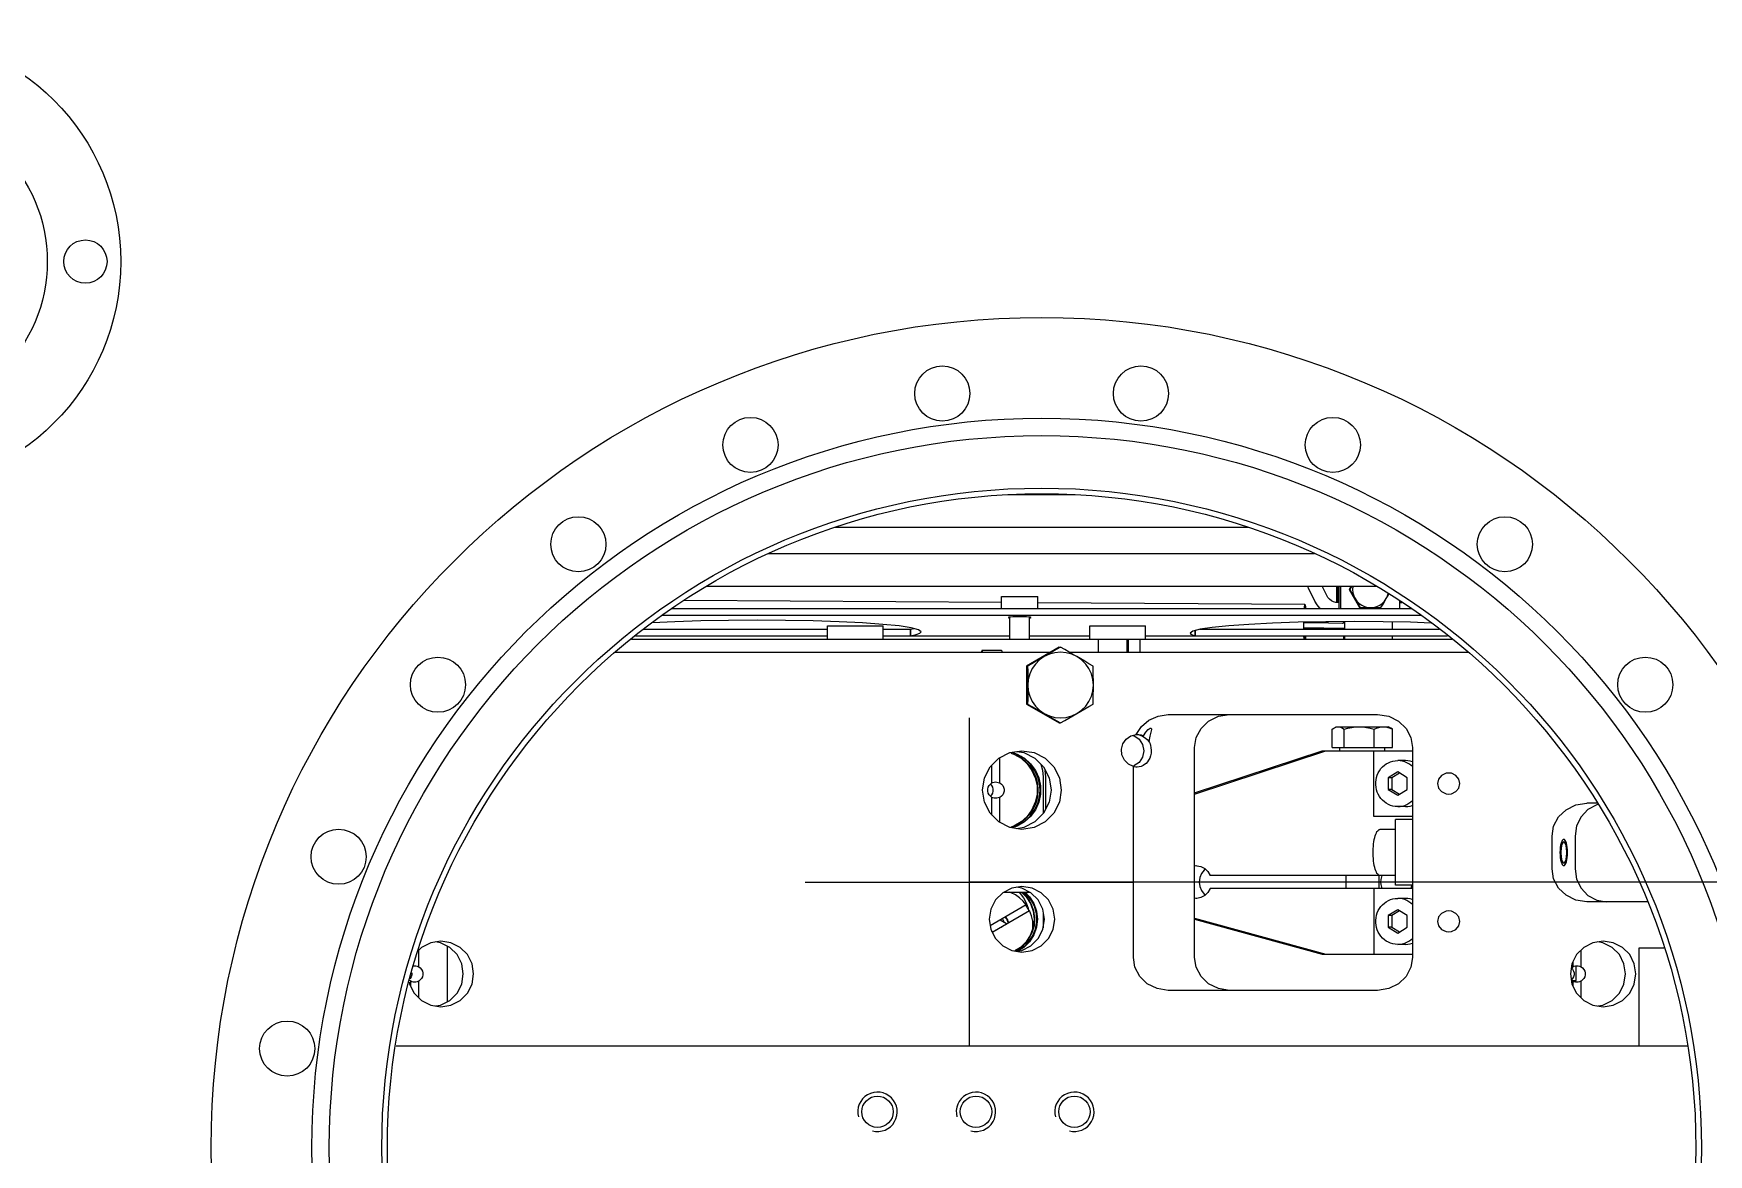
# Model space of a CAD drawing. Extents: x -50 to 48714, y -13211 to 6743.
# Drawn here: x 16857.5 to 17112.6, y -7818.6 to -7647.8 of the extents above; entities that cross this region are included whole.
import ezdxf

# ---------------------------------------------------------------- set-up
doc = ezdxf.new("R2010")
doc.units = 0
doc.header["$LTSCALE"] = 50
doc.linetypes.add('MITTEX2', pattern=[101.6, 63.5, -12.7, 12.7, -12.7])
doc.layers.get('0').update_dxf_attribs({"linetype": 'CONTINUOUS'})
for name, color, linetype in [('MARKE', 1, 'CONTINUOUS'), ('MITTEX2', 5, 'MITTEX2'), ('TEXT', 2, 'CONTINUOUS')]:
    doc.layers.add(name, color=color, linetype=linetype)
doc.styles.add('STANDARD_H15', font='isocp.shx', dxfattribs={"height": 15})

# ---------------------------------------------------------------- blocks, each defined once
blk = doc.blocks.new('SMAB_S')
for p, q in [((16.13, 59), (5.87, 59)), ((42.47, 54), (-20.47, 54)), ((-30.58, 50.05), (52.58, 50.05)), ((-39.99, 45.05), (61.99, 45.05)), ((4.91, 43.5), (10.41, 43.5)), ((4.91, 41.64), (4.91, 43.5)), ((10.41, 41.64), (10.41, 43.5)), ((51.63, 44.76), (51.51, 45.05)), ((52.63, 42.76), (51.63, 44.76)), ((54.42, 43.65), (53.72, 45.05)), ((55.89, 45.05), (55.89, 42.58)), ((56.12, 45.05), (56.12, 42.56)), ((56.28, 45.05), (56.28, 41.64)), ((56.51, 45.05), (56.51, 41.64)), ((58.15, 45.05), (57.86, 44.55)), ((57.86, 44.55), (57.94, 44.55)), ((57.86, 44.55), (59.44, 41.8)), ((-45.3, 41.64), (67.3, 41.64)), ((4.91, 42.57), (-43.39, 42.86)), ((51.11, 42.28), (10.41, 42.53)), ((56.28, 42.55), (56.2, 42.55)), ((59.44, 41.8), (62.69, 41.8)), ((65.5, 42.79), (65.5, 41.64)), ((65.88, 42.55), (65.5, 42.55)), ((-49.57, 38.5), (-21.61, 38.5)), ((-46.84, 40.64), (68.84, 40.64)), ((-21.61, 37), (-21.61, 39.01)), ((-21.61, 39.01), (-13.11, 39.01)), ((-13.11, 37), (-13.11, 39.01)), ((-13.11, 38.5), (-8.99, 38.5)), ((-9.03, 38.5), (-9.03, 37.5)), ((-8.99, 38.5), (-8.46, 38.62)), ((-8.99, 38.5), (-8.99, 37.5)), ((6.16, 37), (6.16, 40.35)), ((9.16, 37), (9.16, 40.35)), ((9.41, 40.29), (9.32, 40.33)), ((18.34, 39.01), (26.84, 39.01)), ((18.34, 37), (18.34, 39.01)), ((26.84, 37), (26.84, 39.01)), ((34.36, 38.3), (34.36, 37.5)), ((34.38, 38.31), (34.38, 37.5)), ((35.11, 38.5), (71.57, 38.5)), ((50.95, 39.08), (50.95, 39.57)), ((50.95, 38.5), (50.95, 39.08)), ((53.96, 38.66), (50.96, 38.68)), ((53.96, 39.46), (50.97, 39.48)), ((50.98, 38.68), (50.98, 38.5)), ((50.99, 39.57), (50.99, 39.48)), ((51.19, 38.5), (51.2, 38.68)), ((51.2, 39.48), (51.2, 39.58)), ((51.23, 38.68), (51.23, 38.5)), ((51.24, 39.58), (51.24, 39.48)), ((54.7, 39.46), (53.96, 39.46)), ((53.96, 38.66), (56.89, 38.65)), ((54.7, 39.46), (56.85, 39.45)), ((54.7, 39.46), (56.89, 39.45)), ((56.98, 39.65), (56.98, 39.45)), ((56.98, 38.65), (56.98, 38.5)), ((57.15, 39.65), (57.15, 38.5)), ((64.41, 39.61), (64.41, 38.5)), ((-51.47, 37), (73.47, 37)), ((-50.84, 37.5), (-21.61, 37.5)), ((-13.11, 37.5), (-9.03, 37.5)), ((-8.99, 37.5), (6.16, 37.5)), ((-7.35, 38.13), (-7.35, 38.13)), ((6.14, 37), (6.14, 37.5)), ((13.69, 35.77), (8.7, 32.89)), ((9.16, 37.5), (18.34, 37.5)), ((13.86, 35.77), (13.22, 35.4)), ((13.69, 35.77), (13.86, 35.77)), ((14.52, 35.4), (13.86, 35.77)), ((19.66, 35), (19.66, 37)), ((24.02, 35), (24.02, 37)), ((24.18, 37), (24.18, 35)), ((26.02, 35), (26.02, 37)), ((26.84, 37.5), (72.84, 37.5)), ((33.65, 37.92), (33.65, 37.92)), ((33.96, 37.64), (34.36, 37.5)), ((56.98, 37.5), (56.98, 37)), ((57.15, 37.5), (57.15, 37)), ((64.41, 37.5), (64.41, 37)), ((-54.02, 35), (12.35, 35)), ((4.91, 35.25), (1.91, 35.25)), ((13.22, 35.4), (12.54, 35)), ((15.22, 35), (14.52, 35.4)), ((15.22, 35), (76.02, 35)), ((8.7, 32.89), (8.87, 32.89)), ((8.7, 32.89), (8.7, 27.11)), ((8.7, 27.11), (13.69, 24.23)), ((8.7, 27.11), (8.87, 27.11)), ((13.69, 24.23), (13.86, 24.23)), ((30.29, 25.5), (62.18, 25.5)), ((55.26, 23.29), (55.5, 23.45)), ((55.26, 20.5), (55.26, 23.29)), ((55.5, 23.45), (55.85, 23.65)), ((55.85, 23.65), (63.85, 23.65)), ((57.07, 20.5), (57.07, 23.29)), ((61.65, 20.5), (61.65, 23.29)), ((64.19, 23.45), (63.85, 23.65)), ((64.43, 23.29), (64.19, 23.45)), ((64.43, 20.5), (64.43, 23.29)), ((24.88, 22.34), (25.04, 22.31)), ((25.04, 22.31), (25.85, 21.77)), ((25.51, 22.49), (25.62, 22.5)), ((34.31, -11.5), (34.31, 20.5)), ((55.26, 20.5), (64.43, 20.5)), ((56.41, 20), (56.41, 20.5)), ((63.29, 20), (63.29, 20.5)), ((67.49, 20.5), (67.49, -11.5)), ((4.59, 18.91), (4.59, 15.1)), ((4.64, 15.1), (4.64, 18.93)), ((6.32, 19.63), (6.78, 19.48)), ((6.46, 19.76), (7.3, 19.48)), ((7.22, 19.88), (8.29, 19.71)), ((25.85, 18.23), (25.04, 17.69)), ((34.31, 13.39), (54.27, 20)), ((34.31, 13.58), (53.72, 20)), ((53.72, 20), (67.49, 20)), ((61.62, 10), (61.62, 20)), ((66.4, 18.5), (65.23, 18.5)), ((3.44, 15.1), (3.44, 17.81)), ((11.29, 10.48), (11.29, 16)), ((11.65, 11.2), (11.65, 16)), ((24.98, -11.5), (24.98, 17.59)), ((65.23, 16.78), (63.76, 15.89)), ((64.34, 15.89), (63.76, 15.89)), ((63.76, 15.89), (63.76, 14.11)), ((65.52, 16.6), (64.34, 15.89)), ((64.34, 15.89), (64.34, 14.11)), ((66.7, 15.89), (65.23, 16.78)), ((66.7, 14.11), (66.7, 15.89)), ((3.44, 10.19), (3.44, 12.9)), ((4.64, 15.1), (4.59, 15.1)), ((4.64, 12.9), (4.59, 12.9)), ((4.59, 12.9), (4.59, 9.09)), ((4.64, 9.07), (4.64, 12.9)), ((10.35, 13), (10.1, 12.03)), ((64.34, 14.11), (63.76, 14.11)), ((63.76, 14.11), (65.23, 13.22)), ((64.34, 14.11), (65.52, 13.4)), ((65.23, 13.22), (66.7, 14.11)), ((66.4, 11.5), (65.23, 11.5)), ((95.62, 12), (94.06, 12)), ((95.75, 11.79), (95.56, 11.76)), ((6.78, 8.52), (6.32, 8.37)), ((7.3, 8.52), (6.46, 8.24)), ((7.87, 9.15), (6.78, 8.52)), ((8.29, 8.29), (7.22, 8.12)), ((8.39, 9.15), (7.3, 8.52)), ((67.49, 10), (61.62, 10)), ((64.88, 8), (62.51, 8)), ((64.88, -0.5), (64.88, 9.5)), ((67.49, 9.5), (64.88, 9.5)), ((88.74, 2), (88.74, 7)), ((92.25, 7), (92.25, 2)), ((34.31, 2.48), (34.48, 2.5)), ((64.88, 1), (36.67, 1)), ((57.35, 1), (57.35, -1)), ((62.35, 1), (62.35, -1)), ((5.21, -1.55), (9.23, -1.55)), ((7.98, -0.91), (7.22, -0.79)), ((34.48, -2.5), (34.31, -2.48)), ((67.49, -1), (36.67, -1)), ((61.62, -1), (61.62, -11)), ((67.49, -0.5), (64.88, -0.5)), ((66.4, -2.5), (65.23, -2.5)), ((8.67, -3.49), (3.17, -6.67)), ((3.48, -7.65), (9.17, -4.36)), ((6.02, -6.17), (9.15, -4.36)), ((9.17, -4.36), (9.15, -4.36)), ((11.29, -7), (11.29, -4.76)), ((65.23, -4.22), (63.76, -5.11)), ((65.52, -4.4), (64.34, -5.11)), ((66.7, -5.11), (65.23, -4.22)), ((103.3, -3), (94.06, -3)), ((3.59, -7.57), (3.38, -7.46)), ((5.66, -6.38), (4.69, -5.8)), ((6.11, -6.12), (5.99, -6.15)), ((5.99, -6.18), (5.99, -6.15)), ((34.31, -5.49), (54.27, -11)), ((34.31, -5.64), (53.72, -11)), ((64.34, -5.11), (63.76, -5.11)), ((63.76, -5.11), (63.76, -6.89)), ((63.76, -6.89), (65.23, -7.78)), ((64.34, -6.89), (63.76, -6.89)), ((64.34, -5.11), (64.34, -6.89)), ((64.34, -6.89), (65.52, -7.6)), ((65.23, -7.78), (66.7, -6.89)), ((66.7, -6.89), (66.7, -5.11)), ((-80.54, -9.24), (-81.3, -9.12)), ((-79.56, -9.74), (-79.56, -18.26)), ((7.77, -9.97), (6.93, -10.5)), ((7.63, -10.19), (7.28, -10.43)), ((8.29, -9.97), (7.35, -10.56)), ((8.64, -9.1), (7.77, -9.97)), ((8.02, -10.06), (8.52, -9.65)), ((66.4, -9.5), (65.23, -9.5)), ((96.5, -9.24), (95.74, -9.12)), ((102, -10), (105.77, -10)), ((102, -25), (102, -10)), ((-84.7, -12.76), (-84.53, -12.75)), ((-83.93, -10.44), (-83.93, -12.9)), ((-83.88, -12.9), (-83.88, -10.39)), ((7.28, -10.43), (7.13, -10.53)), ((7.19, -10.54), (7.24, -10.52)), ((53.72, -11), (67.49, -11)), ((91.96, -12.9), (91.96, -12.1)), ((93.11, -10.44), (93.11, -12.9)), ((93.16, -12.9), (93.16, -10.39)), ((-85.08, -15.1), (-85.23, -14.98)), ((-85.08, -15.9), (-85.08, -15.1)), ((-83.88, -12.9), (-83.93, -12.9)), ((-83.88, -15.1), (-83.93, -15.1)), ((-83.93, -15.1), (-83.93, -17.56)), ((-83.88, -17.61), (-83.88, -15.1)), ((91.85, -15), (92.4, -15)), ((91.96, -15.9), (91.96, -15.1)), ((92.4, -15), (92.4, -12.76)), ((93.16, -12.9), (93.11, -12.9)), ((93.16, -15.1), (93.11, -15.1)), ((93.11, -15.1), (93.11, -17.56)), ((93.16, -17.61), (93.16, -15.1)), ((62.18, -16.5), (30.29, -16.5)), ((109.33, -25), (-87.33, -25))]:
    blk.add_line(p, q)
for points in [[(56.2, 42.55), (55.83, 42.58), (55.48, 42.68), (55.15, 42.85), (54.86, 43.07), (54.61, 43.34), (54.42, 43.65)], [(58.23, 45.05), (58.15, 44.91), (57.94, 44.55)], [(57.94, 44.55), (58.15, 44.19), (58.35, 43.85), (58.55, 43.51), (58.74, 43.17)], [(58.42, 45.05), (58.42, 45.03), (58.37, 44.55), (58.42, 44.07), (58.54, 43.61), (58.74, 43.17)], [(63.5, 43.17), (63.7, 43.61), (63.78, 43.9)], [(63.5, 43.17), (63.69, 43.51), (63.88, 43.84)], [(51.02, 41.64), (51.04, 41.85), (51.09, 42.23), (51.11, 42.28)], [(51.11, 42.28), (51.14, 42.23), (51.18, 41.85), (51.19, 41.64)], [(53.47, 41.64), (53.36, 41.74), (52.95, 42.22), (52.63, 42.76)], [(58.74, 43.17), (59.02, 42.78), (59.35, 42.44), (59.75, 42.17), (60.18, 41.96), (60.64, 41.84), (61.12, 41.8)], [(58.74, 43.17), (58.93, 42.84), (59.13, 42.5), (59.32, 42.16), (59.52, 41.8)], [(61.12, 41.8), (61.6, 41.84), (62.06, 41.96), (62.49, 42.17), (62.89, 42.44), (63.22, 42.78), (63.5, 43.17)], [(62.69, 41.8), (62.9, 42.16), (63.11, 42.5), (63.3, 42.84), (63.5, 43.17)], [(-8.86, 38.72), (-10.7, 39), (-13.2, 39.25), (-16.28, 39.46), (-19.85, 39.64), (-23.8, 39.77), (-28, 39.84), (-32.35, 39.87), (-36.69, 39.84), (-40.9, 39.77), (-44.85, 39.64), (-48.34, 39.47)], [(-9.03, 38.5), (-9.02, 38.5), (-9, 38.5), (-8.99, 38.5)], [(-7.35, 38.13), (-7.73, 38.43), (-8.86, 38.72)], [(6.24, 40.36), (5.99, 40.33), (5.91, 40.29)], [(5.91, 40.29), (5.99, 40.26), (6.16, 40.23)], [(7.66, 40.42), (7.12, 40.41), (6.63, 40.39), (6.24, 40.36)], [(9.32, 40.33), (9.07, 40.36), (8.68, 40.39), (8.2, 40.41), (7.66, 40.42)], [(9.16, 40.23), (9.32, 40.26), (9.41, 40.29)], [(35.16, 38.51), (34.03, 38.22), (33.65, 37.92)], [(70.35, 39.45), (67.2, 39.56), (63, 39.63), (58.65, 39.66), (54.31, 39.63), (50.1, 39.56), (46.15, 39.43), (42.58, 39.25), (39.5, 39.04), (37, 38.79), (35.16, 38.51)], [(50.95, 39.08), (50.95, 39.28), (50.96, 39.43), (50.97, 39.48)], [(50.96, 38.68), (50.95, 38.74), (50.95, 38.88), (50.95, 39.08)], [(-9.03, 37.5), (-9.02, 37.5), (-9, 37.5), (-8.99, 37.5)], [(-8.99, 37.5), (-8.09, 37.71), (-7.53, 37.91), (-7.35, 38.13)], [(33.65, 37.92), (33.73, 37.78), (33.96, 37.64)], [(34.36, 37.5), (34.36, 37.5), (34.37, 37.5), (34.38, 37.5)], [(50.97, 37), (50.97, 37.03), (50.96, 37.5)], [(51, 37.5), (51, 37.39), (51.03, 37)], [(51.13, 37), (51.16, 37.39), (51.16, 37.5)], [(51.21, 37.5), (51.19, 37.03), (51.19, 37)], [(1.91, 35.25), (1.89, 35.23), (1.88, 35.19), (1.86, 35.12), (1.85, 35.01), (1.85, 35)], [(1.91, 35.25), (1.92, 35.23), (1.94, 35.19), (1.95, 35.12), (1.97, 35.01), (1.97, 35)], [(4.91, 35.25), (4.92, 35.23), (4.94, 35.19), (4.95, 35.12), (4.96, 35.01), (4.97, 35)], [(11.39, 34.33), (10.77, 33.98), (10.16, 33.62), (9.53, 33.26), (8.87, 32.89)], [(11.39, 34.33), (10.67, 33.83), (10.06, 33.21), (9.56, 32.5), (9.19, 31.71), (8.97, 30.87), (8.89, 30)], [(16.38, 34.33), (15.59, 34.7), (14.75, 34.92), (13.88, 35), (13.02, 34.92), (12.18, 34.7), (11.39, 34.33)], [(12.54, 35), (12, 34.68), (11.39, 34.33)], [(16.38, 34.33), (15.77, 34.68), (15.22, 35)], [(18.85, 32.89), (18.21, 33.26), (17.6, 33.62), (16.99, 33.98), (16.38, 34.33)], [(18.88, 30), (18.8, 30.87), (18.58, 31.71), (18.21, 32.5), (17.71, 33.21), (17.09, 33.83), (16.38, 34.33)], [(8.87, 32.89), (8.88, 32.14), (8.88, 31.42), (8.89, 30.7), (8.89, 30)], [(18.88, 30), (18.88, 30.71), (18.87, 31.42), (18.86, 32.14), (18.85, 32.89)], [(8.89, 30), (8.89, 29.29), (8.88, 28.58), (8.88, 27.86), (8.87, 27.11)], [(8.89, 30), (8.97, 29.13), (9.19, 28.29), (9.56, 27.5), (10.06, 26.79), (10.67, 26.17), (11.39, 25.67)], [(16.38, 25.67), (17.09, 26.17), (17.71, 26.79), (18.21, 27.5), (18.58, 28.29), (18.8, 29.13), (18.88, 30)], [(18.85, 27.11), (18.86, 27.86), (18.87, 28.58), (18.88, 29.3), (18.88, 30)], [(8.87, 27.11), (9.53, 26.74), (10.16, 26.38), (10.77, 26.02), (11.39, 25.67)], [(11.39, 25.67), (12, 25.32), (12.6, 24.96), (13.22, 24.6), (13.86, 24.23)], [(11.39, 25.67), (12.18, 25.3), (13.02, 25.08), (13.88, 25), (14.75, 25.08), (15.59, 25.3), (16.38, 25.67)], [(13.86, 24.23), (14.52, 24.6), (15.15, 24.96), (15.77, 25.32), (16.38, 25.67)], [(16.38, 25.67), (16.99, 26.02), (17.6, 26.38), (18.21, 26.74), (18.85, 27.11)], [(25.42, 22.49), (26.2, 23.69), (27.33, 24.65), (28.74, 25.28), (30.29, 25.5)], [(26.52, 22.26), (26.88, 22.85), (27.24, 23.25), (27.53, 23.45), (27.7, 23.45), (27.74, 23.32)], [(27.74, 23.32), (27.73, 23.24), (27.63, 22.81), (27.47, 22.2), (27.32, 21.42)], [(34.31, 20.5), (34.56, 21.99), (35.28, 23.37), (36.43, 24.49), (37.93, 25.24), (39.63, 25.5)], [(55.5, 23.45), (55.72, 23.56), (55.94, 23.63), (56.16, 23.65)], [(56.16, 23.65), (56.39, 23.63), (56.61, 23.56), (56.83, 23.45), (57.07, 23.29)], [(57.07, 23.29), (57.66, 23.45), (58.24, 23.56), (58.8, 23.63), (59.36, 23.65)], [(59.36, 23.65), (59.92, 23.63), (60.48, 23.56), (61.06, 23.45), (61.65, 23.29)], [(61.65, 23.29), (62.01, 23.45), (62.36, 23.56), (62.7, 23.63), (63.04, 23.65)], [(62.18, 25.5), (63.87, 25.24), (65.37, 24.49), (66.53, 23.37), (67.25, 21.99), (67.49, 20.5)], [(63.04, 23.65), (63.38, 23.63), (63.72, 23.56), (64.07, 23.45), (64.43, 23.29)], [(24.98, 17.59), (24.21, 17.96), (23.6, 18.58), (23.24, 19.36), (23.16, 20.22), (23.39, 21.06), (23.88, 21.77), (24.59, 22.27), (25.42, 22.49)], [(25.38, 22.48), (25.85, 22.42), (26.37, 22.22), (26.79, 21.96)], [(27.65, 20.5), (27.69, 20.06), (27.67, 19.61), (27.58, 19.21), (27.46, 18.86), (27.3, 18.56), (27.12, 18.3), (26.92, 18.08), (26.69, 17.89), (26.45, 17.73), (26.17, 17.61), (25.88, 17.53), (25.55, 17.5)], [(25.62, 22.5), (25.8, 22.49), (26.17, 22.41), (26.52, 22.26)], [(25.85, 21.77), (26.39, 20.96), (26.58, 20), (26.39, 19.04), (25.85, 18.23)], [(26.79, 21.96), (27.1, 21.69), (27.32, 21.42)], [(27.32, 21.42), (27.42, 21.24), (27.51, 21.03), (27.58, 20.78), (27.65, 20.5)], [(8.01, 8), (6.16, 8.29), (4.49, 9.15), (3.16, 10.47), (2.31, 12.15), (2.02, 14), (2.31, 15.85), (3.16, 17.53), (4.49, 18.85), (6.16, 19.71), (8.01, 20)], [(6.78, 19.48), (7.87, 18.85), (8.8, 18.01), (9.53, 17), (10.04, 15.85), (10.3, 14.63), (10.3, 13.37), (10.04, 12.15), (9.53, 11), (8.8, 9.99), (7.87, 9.15)], [(7.06, 19.47), (7.11, 19.43), (7.32, 19.31), (7.66, 19.1), (8.11, 18.77), (8.61, 18.32), (9.14, 17.73), (9.66, 16.95), (10.1, 15.97)], [(10.43, 15.97), (9.99, 16.95), (9.46, 17.73), (8.91, 18.33), (8.37, 18.77), (7.87, 19.1), (7.46, 19.31), (7.18, 19.43), (7.07, 19.47), (7.06, 19.47)], [(7.3, 19.48), (8.39, 18.85), (9.32, 18.01), (10.06, 17), (10.57, 15.85), (10.83, 14.63), (10.83, 13.37), (10.57, 12.15), (10.06, 11), (9.32, 9.99), (8.39, 9.15)], [(8.01, 20), (9.86, 19.71), (11.53, 18.85), (12.85, 17.53), (13.71, 15.85), (14, 14), (13.71, 12.15), (12.85, 10.47), (11.53, 9.15), (9.86, 8.29), (8.01, 8)], [(8.29, 19.71), (9.96, 18.85), (11.28, 17.53), (12.14, 15.85), (12.43, 14), (12.14, 12.15), (11.28, 10.47), (9.96, 9.15), (8.29, 8.29)], [(11.29, 16), (11.19, 16.98), (10.91, 17.9)], [(65.23, 11.5), (64.87, 11.52), (64.51, 11.58), (64.16, 11.68), (63.82, 11.82), (63.5, 12), (63.2, 12.21), (62.93, 12.46), (62.68, 12.73), (62.46, 13.04), (62.27, 13.36), (62.12, 13.7), (62, 14.06), (61.93, 14.43), (61.89, 14.81), (61.89, 15.19), (61.93, 15.57), (62, 15.94), (62.12, 16.3), (62.27, 16.64), (62.46, 16.96), (62.68, 17.27), (62.93, 17.54), (63.2, 17.79), (63.5, 18), (63.82, 18.18), (64.16, 18.32), (64.51, 18.42), (64.87, 18.48), (65.23, 18.5)], [(67.49, 17.58), (67.25, 17.79), (66.95, 18), (66.63, 18.18), (66.3, 18.32), (65.95, 18.42), (65.59, 18.48), (65.23, 18.5)], [(67.49, 18.31), (67.47, 18.32), (67.12, 18.42), (66.76, 18.48), (66.4, 18.5)], [(10.1, 15.97), (10.35, 15), (10.43, 14), (10.35, 13)], [(10.43, 12.03), (10.68, 13), (10.76, 14), (10.68, 15), (10.43, 15.97)], [(11.65, 16), (11.56, 16.98), (11.55, 17.01)], [(25.55, 17.5), (25.36, 17.51), (25.17, 17.54), (24.98, 17.59)], [(73.01, 16.6), (72.62, 16.56), (71.93, 16.23), (71.47, 15.68), (71.31, 15)], [(74.72, 15), (74.56, 15.68), (74.1, 16.23), (73.41, 16.56), (73.01, 16.6)], [(3.44, 12.9), (3.2, 13.08), (3.01, 13.3), (2.87, 13.56), (2.8, 13.85), (2.8, 14.15), (2.87, 14.44), (3.01, 14.7), (3.2, 14.92), (3.44, 15.1)], [(3.19, 14.91), (3.36, 14.71), (3.5, 14.44), (3.57, 14.15), (3.57, 13.85), (3.5, 13.56), (3.36, 13.29), (3.19, 13.09)], [(3.44, 15.12), (3.58, 15.18), (3.78, 15.23), (3.99, 15.25)], [(3.99, 12.75), (3.78, 12.77), (3.58, 12.82), (3.44, 12.88)], [(3.99, 15.25), (4.2, 15.23), (4.4, 15.18), (4.59, 15.1)], [(4.59, 12.9), (4.4, 12.82), (4.2, 12.77), (3.99, 12.75)], [(4.64, 15.1), (4.88, 14.92), (5.07, 14.7), (5.21, 14.44), (5.28, 14.15), (5.28, 13.85), (5.21, 13.56), (5.07, 13.3), (4.88, 13.08), (4.64, 12.9)], [(71.31, 15), (71.47, 14.32), (71.93, 13.77), (72.62, 13.44), (73.01, 13.4)], [(73.01, 13.4), (73.41, 13.44), (74.1, 13.77), (74.56, 14.32), (74.72, 15)], [(7.06, 8.53), (7.07, 8.53), (7.19, 8.57), (7.46, 8.69), (7.87, 8.91), (8.37, 9.23), (8.91, 9.68), (9.46, 10.27), (9.99, 11.05), (10.43, 12.03)], [(10.1, 12.03), (9.66, 11.05), (9.14, 10.27), (8.61, 9.68), (8.11, 9.23), (7.67, 8.91), (7.32, 8.69), (7.11, 8.57), (7.06, 8.53)], [(65.23, 11.5), (65.59, 11.52), (65.95, 11.58), (66.3, 11.68), (66.63, 11.82), (66.95, 12), (67.25, 12.21), (67.49, 12.42)], [(66.4, 11.5), (66.76, 11.52), (67.12, 11.58), (67.47, 11.68), (67.49, 11.69)], [(88.74, 7), (88.99, 8.5), (89.73, 9.91), (90.89, 11.01), (92.38, 11.74), (94.06, 12)], [(95.56, 11.76), (94.21, 11.04), (93.17, 9.95), (92.48, 8.54), (92.25, 7)], [(62.51, 1), (62.4, 1.02), (62.29, 1.08), (62.19, 1.18), (62.08, 1.32), (61.99, 1.5), (61.89, 1.71), (61.81, 1.96), (61.73, 2.23), (61.67, 2.54), (61.61, 2.86), (61.56, 3.2), (61.53, 3.56), (61.5, 3.93), (61.49, 4.31), (61.49, 4.69), (61.5, 5.07), (61.53, 5.44), (61.56, 5.8), (61.61, 6.14), (61.67, 6.46), (61.73, 6.77), (61.81, 7.04), (61.89, 7.29), (61.99, 7.5), (62.08, 7.68), (62.19, 7.82), (62.29, 7.92), (62.4, 7.98), (62.51, 8)], [(91.12, 4.5), (91.11, 4.89), (91.07, 5.26), (91.02, 5.61), (90.95, 5.91), (90.86, 6.16), (90.76, 6.35), (90.65, 6.46), (90.53, 6.5), (90.42, 6.46), (90.31, 6.35), (90.21, 6.17), (90.12, 5.91), (90.05, 5.61), (89.99, 5.27), (89.96, 4.9), (89.95, 4.5)], [(90.24, 5.75), (90.11, 5.19), (90.07, 4.5)], [(90.53, 6.1), (90.43, 6.06), (90.24, 5.75)], [(90.83, 5.75), (90.64, 6.06), (90.53, 6.1)], [(91, 4.5), (90.96, 5.19), (90.83, 5.75)], [(89.95, 4.5), (89.96, 4.11), (89.99, 3.74), (90.05, 3.39), (90.12, 3.09), (90.21, 2.84), (90.31, 2.65), (90.42, 2.54), (90.53, 2.5), (90.65, 2.54), (90.76, 2.65), (90.86, 2.83), (90.95, 3.09), (91.02, 3.39), (91.07, 3.73), (91.11, 4.1), (91.12, 4.5)], [(90.07, 4.5), (90.11, 3.81), (90.24, 3.25)], [(90.24, 3.25), (90.43, 2.94), (90.53, 2.9)], [(90.53, 2.9), (90.64, 2.94), (90.83, 3.25)], [(90.83, 3.25), (90.96, 3.81), (91, 4.5)], [(34.48, 2.5), (34.64, 2.49), (35.27, 2.36), (35.85, 2.04), (36.33, 1.58), (36.67, 1)], [(35.94, 1.96), (35.77, 1.83), (35.36, 1.3), (35.1, 0.67), (35.01, 0), (35.1, -0.67), (35.36, -1.3), (35.77, -1.83), (35.94, -1.96)], [(62.89, -1), (62.8, -0.77), (62.72, -0.39), (62.69, 0), (62.72, 0.39), (62.8, 0.77), (62.89, 1)], [(94.06, -3), (92.38, -2.74), (90.89, -2.01), (89.73, -0.91), (88.99, 0.5), (88.74, 2)], [(92.25, 2), (92.48, 0.46), (93.17, -0.95), (94.21, -2.04)], [(8.01, -0.67), (6.46, -0.91), (5.07, -1.62), (3.97, -2.73), (3.26, -4.12), (3.01, -5.67), (3.26, -7.21), (3.97, -8.61), (5.07, -9.71), (6.46, -10.42), (8.01, -10.67)], [(8.67, -3.49), (8.2, -2.91), (7.65, -2.4), (7.04, -1.97), (6.38, -1.62), (6.17, -1.55)], [(7.22, -10.54), (7.98, -10.42), (9.37, -9.71), (10.48, -8.61), (11.19, -7.21), (11.43, -5.67), (11.19, -4.12), (10.48, -2.73), (9.37, -1.62), (7.98, -0.91)], [(7.52, -1.55), (7.71, -1.74), (8.22, -2.42), (8.63, -3.17), (8.93, -3.98), (8.99, -4.26)], [(7.95, -1.55), (8.64, -2.24), (9.29, -3.28), (9.7, -4.44), (9.84, -5.67), (9.7, -6.89), (9.29, -8.05), (8.64, -9.1)], [(8.01, -10.67), (9.55, -10.42), (10.94, -9.71), (12.05, -8.61), (12.76, -7.21), (13, -5.67), (12.76, -4.12), (12.05, -2.73), (10.94, -1.62), (9.55, -0.91), (8.01, -0.67)], [(8.11, -1.55), (8.43, -1.86), (8.95, -2.51), (9.42, -3.35), (9.78, -4.37), (9.93, -5.52), (9.84, -6.68), (9.53, -7.74), (9.07, -8.63), (8.56, -9.33)], [(8.47, -1.55), (9.16, -2.24), (9.82, -3.28), (10.22, -4.44), (10.36, -5.67), (10.22, -6.89), (9.82, -8.05), (9.16, -9.1), (8.29, -9.97)], [(8.52, -9.65), (9.07, -9.07), (9.63, -8.23), (10.05, -7.19), (10.25, -6.02), (10.2, -4.81), (9.89, -3.68), (9.41, -2.74), (8.85, -2), (8.37, -1.55)], [(36.67, -1), (36.33, -1.58), (35.85, -2.04), (35.27, -2.36), (34.64, -2.49), (34.48, -2.5)], [(65.23, -9.5), (64.87, -9.48), (64.51, -9.42), (64.16, -9.32), (63.82, -9.18), (63.5, -9), (63.2, -8.79), (62.93, -8.54), (62.68, -8.27), (62.46, -7.96), (62.27, -7.64), (62.12, -7.3), (62, -6.94), (61.93, -6.57), (61.89, -6.19), (61.89, -5.81), (61.93, -5.43), (62, -5.06), (62.12, -4.7), (62.27, -4.36), (62.46, -4.04), (62.68, -3.73), (62.93, -3.46), (63.2, -3.21), (63.5, -3), (63.82, -2.82), (64.16, -2.68), (64.51, -2.58), (64.87, -2.52), (65.23, -2.5)], [(67.49, -3.42), (67.25, -3.21), (66.95, -3), (66.63, -2.82), (66.3, -2.68), (65.95, -2.58), (65.59, -2.52), (65.23, -2.5)], [(67.49, -2.69), (67.47, -2.68), (67.12, -2.58), (66.76, -2.52), (66.4, -2.5)], [(67.26, -1), (67.35, -0.77), (67.41, -0.5)], [(94.21, -2.04), (95.56, -2.76), (97.03, -3)], [(8.58, -3.55), (8.61, -3.6), (8.74, -3.81), (8.87, -4.03), (8.99, -4.25), (9.07, -4.41)], [(9.66, -7.01), (9.68, -6.83), (9.64, -5.98), (9.47, -5.15), (9.17, -4.36)], [(73.01, -4.4), (72.62, -4.44), (71.93, -4.77), (71.47, -5.32), (71.31, -6)], [(74.72, -6), (74.56, -5.32), (74.1, -4.77), (73.41, -4.44), (73.01, -4.4)], [(3.48, -7.64), (3.66, -7.53), (3.98, -7.35)], [(3.98, -7.35), (4.14, -7.26), (4.3, -7.17)], [(4.3, -7.17), (4.42, -7.1), (4.53, -7.03)], [(4.53, -7.03), (4.69, -6.94), (4.85, -6.85)], [(4.85, -6.85), (5.16, -6.67), (5.48, -6.48)], [(5.02, -5.61), (5.21, -5.91), (5.3, -6.16)], [(5.44, -5.36), (5.46, -5.39), (5.48, -5.41), (5.5, -5.44), (5.52, -5.47), (5.54, -5.49), (5.59, -5.56), (5.63, -5.63), (5.68, -5.7), (5.71, -5.78), (5.75, -5.85), (5.78, -5.93), (5.81, -6.01), (5.84, -6.09), (5.86, -6.17), (5.88, -6.25)], [(5.48, -6.48), (5.77, -6.32), (6.02, -6.17)], [(5.99, -6.15), (5.92, -5.95), (5.83, -5.75), (5.72, -5.57), (5.6, -5.4), (5.53, -5.32)], [(71.31, -6), (71.47, -6.68), (71.93, -7.23), (72.62, -7.56), (73.01, -7.6)], [(73.01, -7.6), (73.41, -7.56), (74.1, -7.23), (74.56, -6.68), (74.72, -6)], [(-80.51, -9), (-82.05, -9.24), (-83.45, -9.95), (-83.92, -10.43)], [(-81.3, -18.88), (-80.54, -18.76), (-79.15, -18.05), (-78.04, -16.94), (-77.33, -15.55), (-77.09, -14), (-77.33, -12.45), (-78.04, -11.06), (-79.15, -9.95), (-80.54, -9.24)], [(-80.51, -19), (-78.97, -18.76), (-77.58, -18.05), (-76.47, -16.94), (-75.76, -15.55), (-75.52, -14), (-75.76, -12.45), (-76.47, -11.06), (-77.58, -9.95), (-78.97, -9.24), (-80.51, -9)], [(7.24, -10.52), (7.57, -10.35), (8.02, -10.06)], [(8.56, -9.33), (8.07, -9.83), (7.63, -10.19)], [(65.23, -9.5), (65.59, -9.48), (65.95, -9.42), (66.3, -9.32), (66.63, -9.18), (66.95, -9), (67.25, -8.79), (67.49, -8.58)], [(66.4, -9.5), (66.76, -9.48), (67.12, -9.42), (67.47, -9.32), (67.49, -9.31)], [(96.53, -9), (94.98, -9.24), (93.59, -9.95), (92.49, -11.06), (91.78, -12.45), (91.53, -14), (91.78, -15.55), (92.49, -16.94), (93.59, -18.05), (94.98, -18.76), (96.53, -19)], [(95.74, -18.88), (96.5, -18.76), (97.89, -18.05), (99, -16.94), (99.7, -15.55), (99.95, -14), (99.7, -12.45), (99, -11.06), (97.89, -9.95), (96.5, -9.24)], [(96.53, -19), (98.07, -18.76), (99.46, -18.05), (100.57, -16.94), (101.27, -15.55), (101.52, -14), (101.27, -12.45), (100.57, -11.06), (99.46, -9.95), (98.07, -9.24), (96.53, -9)], [(-84.53, -12.75), (-84.32, -12.77), (-84.12, -12.82), (-83.93, -12.9)], [(30.29, -16.5), (28.6, -16.24), (27.1, -15.49), (25.94, -14.37), (25.22, -12.99), (24.98, -11.5)], [(39.63, -16.5), (37.93, -16.24), (36.43, -15.49), (35.28, -14.37), (34.56, -12.99), (34.31, -11.5)], [(67.49, -11.5), (67.25, -12.99), (66.53, -14.37), (65.37, -15.49), (63.87, -16.24), (62.18, -16.5)], [(91.96, -12.88), (92.1, -12.82), (92.3, -12.77), (92.51, -12.75)], [(92.51, -12.75), (92.71, -12.77), (92.92, -12.82), (93.11, -12.9)], [(-85.3, -15.27), (-85.26, -15.55), (-84.55, -16.94), (-83.45, -18.05), (-82.05, -18.76), (-80.51, -19)], [(-84.95, -13.82), (-84.95, -13.85), (-84.95, -14.15), (-85.02, -14.44), (-85.16, -14.71), (-85.17, -14.73)], [(-84.53, -15.25), (-84.74, -15.23), (-84.94, -15.18), (-85.08, -15.12)], [(-83.93, -15.1), (-84.12, -15.18), (-84.32, -15.23), (-84.53, -15.25)], [(-83.88, -12.9), (-83.64, -13.08), (-83.44, -13.3), (-83.31, -13.56), (-83.24, -13.85), (-83.24, -14.15), (-83.31, -14.44), (-83.44, -14.7), (-83.64, -14.92), (-83.88, -15.1)], [(91.67, -13.13), (91.72, -13.08), (91.96, -12.9)], [(91.96, -15.1), (91.72, -14.92), (91.67, -14.87)], [(91.7, -13.09), (91.88, -13.29), (92.02, -13.56), (92.09, -13.85), (92.09, -14.15), (92.02, -14.44), (91.88, -14.71), (91.7, -14.91)], [(92.51, -15.25), (92.3, -15.23), (92.1, -15.18), (91.96, -15.12)], [(93.11, -15.1), (92.92, -15.18), (92.71, -15.23), (92.51, -15.25)], [(93.16, -12.9), (93.4, -13.08), (93.59, -13.3), (93.73, -13.56), (93.8, -13.85), (93.8, -14.15), (93.73, -14.44), (93.59, -14.7), (93.4, -14.92), (93.16, -15.1)]]:
    blk.add_lwpolyline(points)
for centre, radius in [((-164, 94.5), 34.75), ((-164, 94.5), 23.55), ((-134.65, 94.5), 3.3), ((11, -40.5), 126.5), ((-4.13, 74.41), 4.2), ((26.13, 74.41), 4.2), ((11, -40.5), 111.15), ((-33.35, 66.58), 4.2), ((55.35, 66.58), 4.2), ((11, -40.5), 108.5), ((11, -40.5), 100.5), ((11, -40.5), 99.65), ((-59.56, 51.45), 4.2), ((81.56, 51.45), 4.2), ((-80.95, 30.06), 4.2), ((102.95, 30.06), 4.2), ((-96.08, 3.85), 4.2), ((-103.91, -25.37), 4.2), ((-14, -35), 2.4), ((1, -35), 2.4), ((16, -35), 2.4)]:
    blk.add_circle(centre, radius)
for centre, radius, start, end in [((56.89, 39.05), 0.4, 47.375, 89.6481), ((56.89, 39.05), 0.4, 269.6481, 312.638), ((-14, -35), 3, 255, 195), ((1, -35), 3, 255, 195), ((16, -35), 3, 255, 195)]:
    blk.add_arc(centre, radius, start, end)
at = {"layer": 'MARKE'}
for p, q in [((0, -25), (0, 25)), ((-25, 0), (25, 0))]:
    blk.add_line(p, q, dxfattribs=at)
at = {"layer": 'TEXT', "style": 'STANDARD_H15', "flags": 1}
for tag, p in [('ID', (-456.04, -473.35)), ('BEZ', (-456.04, -501.85)), ('KURZBEZ', (-456.04, -530.35)), ('SPARTE', (-456.04, -558.85)), ('FIRMA', (-456.04, -587.35)), ('PREIS', (-456.04, -615.85)), ('AUSSCHR', (-456.04, -644.35)), ('BEST', (-456.04, -672.85)), ('LIEFER', (-456.04, -701.35)), ('STATUS', (-456.04, -729.85)), ('BEMERK', (-456.04, -758.35))]:
    blk.add_attdef(tag, p, '', height=15, dxfattribs=at)

msp = doc.modelspace()

# ---------------------------------------------------------------- linework, layer by layer
at = {"layer": 'MITTEX2'}
msp.add_line((24250, -7777.09), (17000, -7777.09), dxfattribs=at)

# ---------------------------------------------------------------- block references
msp.add_blockref('SMAB_S', (17000, -7777.09))

doc.saveas('drawing.dxf')
